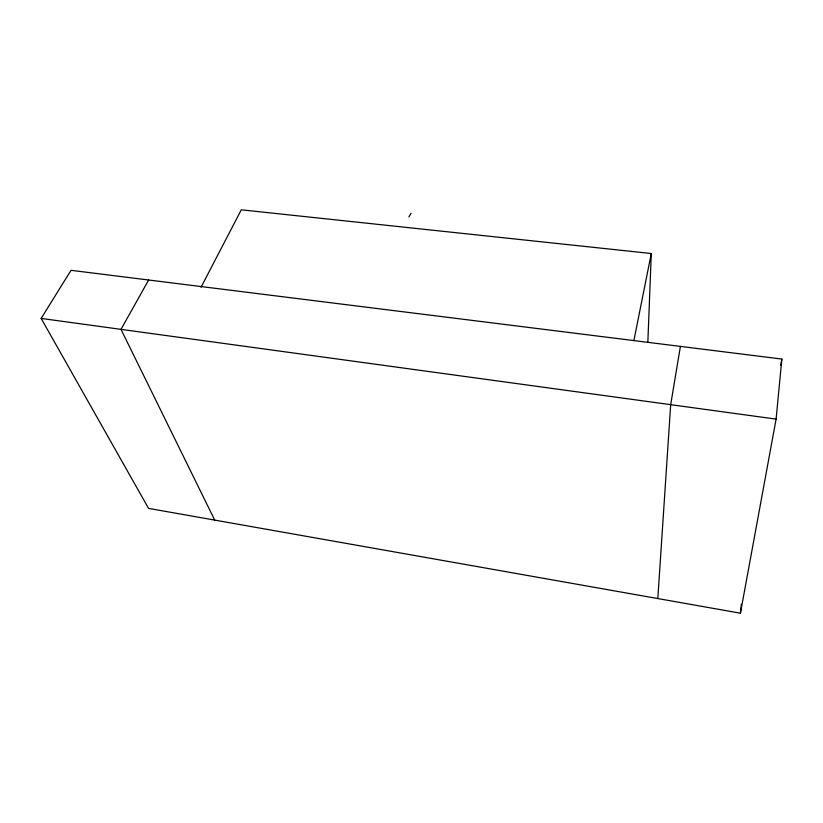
<?xml version="1.0" encoding="UTF-8"?>
<svg xmlns="http://www.w3.org/2000/svg" width="823" height="823" viewBox="0 0 823 823"><rect width="100%" height="100%" fill="white"/><g stroke="black" fill="none" stroke-linecap="round" stroke-linejoin="round"><path stroke-width="1.23" d="M647.845 342.152L651.291 253.515L241.293 209.814L201.038 287.258M657.824 598.558L670.683 404.669L680.405 346.401M776.099 419.113L781.85 359.065L71.035 270.314L41.15 318.419L148.562 508.388L740.422 613.186L776.099 419.113L41.15 318.419M740.422 613.186L741.369 604.236M780.729 365.371L781.85 359.065M633.895 340.516L651.291 253.515M148.654 280.005L120.991 329.354L214.721 520.105M408.877 216.891L411.099 213.27"/></g></svg>
